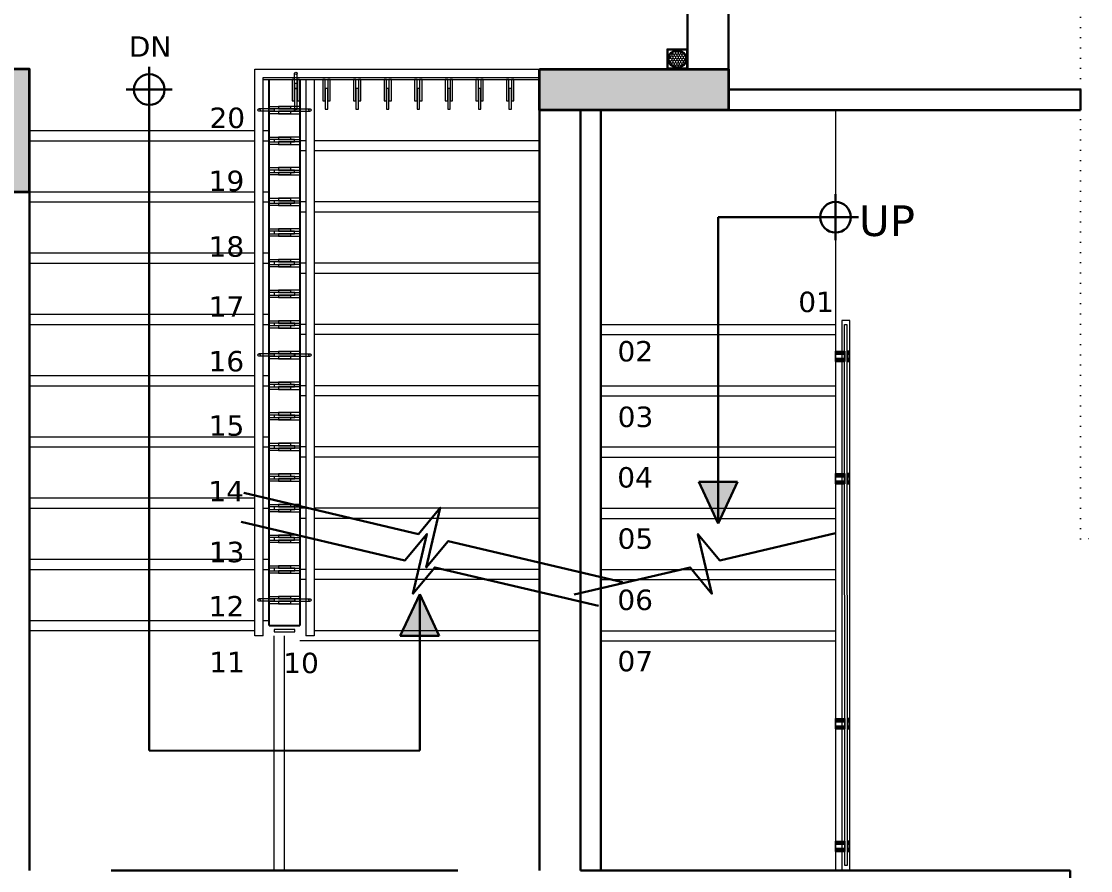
# Model space of a CAD drawing. Header units: millimetres. Extents: x -30632 to 770158, y -190968 to 78143.
# Drawn here: x 15075 to 20314, y -50872 to -46713 of the extents above; entities that cross this region are included whole.
import ezdxf

# ---------------------------------------------------------------- set-up
doc = ezdxf.new("R2010")
doc.units = ezdxf.units.MM
doc.linetypes.add('DOT', pattern=[0.25, 0, -0.25])
doc.layers.get('0').update_dxf_attribs({"color": 8})
for name, color, linetype, lineweight in [('A-ANNO-SYMB', 8, 'Continuous', 25), ('A-ANNO-TEXT', 8, 'Continuous', 9), ('A-ELEV-0.2', 8, 'Continuous', 25), ('A-PLMB-FIXT', 8, 'Continuous', 15), ('A-RAIL', 8, 'Continuous', 9), ('A-STRS', 8, 'Continuous', 13), ('A-STRU-CONC', 8, 'Continuous', 35), ('A-STRU-CONC-HATH', 8, 'Continuous', 9), ('A-WALL', 8, 'Continuous', 30), ('A-WALL-BRCK', 8, 'Continuous', 30), ('E_MAPLE_REF LINE', 8, 'DOT', 0), ('PS-FT', 8, 'Continuous', 0)]:
    doc.layers.add(name, color=color, linetype=linetype, lineweight=lineweight)
doc.styles.get("Standard").update_dxf_attribs({"font": 'verdana.ttf'})

# ---------------------------------------------------------------- blocks, each defined once
blk = doc.blocks.new('1ST ARC')
for points in [[(-6925.000000059605, 6674.999999999993), (-7020.089108951266, 6878.919252083244), (-6829.91089116795, 6878.919252083244)], [(-8387.500000059605, 6329.200890749962), (-8482.589108951266, 6125.281638666711), (-8292.41089116795, 6125.281638666718)]]:
    blk.add_hatch(color=256).paths.add_polyline_path(points)
at = {"layer": 'A-STRU-CONC-HATH'}
h = blk.add_hatch(color=256, dxfattribs=at)
h.dxf.hatch_style = 1
h.paths.add_polyline_path([(-10500.0000000596, 8300), (-10300.0000000596, 8300), (-10300.0000000596, 8900), (-10500.0000000596, 8900)])
h = blk.add_hatch(color=256, dxfattribs=at)
h.dxf.hatch_style = 1
h.paths.add_polyline_path([(-7800.000000059605, 8899.999999976717), (-7800.000000059605, 8699.999999976717), (-6875.000000059605, 8699.999999976717), (-6875.000000059605, 8899.999999976717)])
at = {"layer": 'PS-FT', "ltscale": 15, "extrusion": (0.02316445741250883, 0.01342485600125141, 0.9996415263253772)}
h = blk.add_hatch(dxfattribs=at)
h.set_pattern_fill('HONEY', color=256, scale=57.38175684707236, angle=149.8968456267609, style=0)
h.set_pattern_definition([(149.8968456267609, (-845588.8860679414, 1008160.934188841), (-12.42349463755766, 0.02236710182201943), [7.172719605884041, -14.34543921176808]), (269.8968456267609, (-845588.8860679414, 1008160.934188841), (6.192376840391923, -10.77024551081565), [7.172719605884033, -14.34543921176808]), (209.8968456267604, (-845588.8860679414, 1008160.934188841), (-6.231117797165731, -10.74787840899363), [-14.3454392117681, 7.172719605884049])])
edge = h.paths.add_edge_path()
edge.add_arc((11316.18916224714, 1676.211915523641), 39.98268112024692, 0, 360)
for p, q in [((-9712.500000059605, 8800), (-9712.500000059605, 8912.5)), ((-9600.000000059605, 8800), (-9825.000000059605, 8800)), ((-9712.50000005962, 5562.5), (-9712.500000059605, 8800)), ((-6350.000000059605, 8287.5), (-6350.000000059605, 8062.5)), ((-6925.000000059605, 6674.999999999993), (-6925.000000059605, 8175)), ((-6925.000000059605, 8175), (-6350.000000059605, 8175)), ((-6350.000000059605, 8175), (-6237.500000059605, 8175)), ((-6925.000000059605, 6674.999999999993), (-7020.089108951266, 6878.919252083244)), ((-7020.089108951266, 6878.919252083244), (-6829.91089116795, 6878.919252083244)), ((-6925.000000059605, 6674.999999999993), (-6829.91089116795, 6878.919252083244)), ((-8387.500000059605, 6329.200890749962), (-8482.589108951266, 6125.281638666711)), ((-8387.500000059605, 6329.200890749962), (-8387.500000059605, 5562.5)), ((-8387.500000059605, 6329.200890749962), (-8292.41089116795, 6125.281638666718)), ((-8482.589108951266, 6125.281638666711), (-8292.41089116795, 6125.281638666711))]:
    blk.add_line(p, q)
for points in [[(-7393.094285231709, 6387.557171743523), (-8247.877025943177, 6588.883594479317), (-8355.267925616892, 6460.072901339074), (-8286.491040651148, 6752.082730102433), (-8393.881940324864, 6623.272036962189), (-9248.66468103633, 6824.598459697983)], [(-7511.365106797872, 6271.087897171303), (-8313.749203334955, 6460.072901339088), (-8421.14010300867, 6331.262208198845), (-8352.363218042927, 6623.272036962204), (-8459.754117716642, 6494.46134382196), (-9262.138214253726, 6683.446347989746)], [(-7630.293976219582, 6326.493719004349), (-7063.149445330448, 6460.072901339088), (-6955.758545656732, 6331.262208198845), (-7024.535430622476, 6623.272036962204), (-6917.144530948761, 6494.46134382196), (-6350.000000059626, 6628.040526156699)]]:
    blk.add_lwpolyline(points)
for centre in [(-9712.500000059605, 8800), (-6350.000000059605, 8175)]:
    blk.add_circle(centre, 75.00000000000003)
at = {"layer": 'A-ANNO-SYMB'}
blk.add_line((-9712.500000059605, 5562.5), (-8387.500000059605, 5562.5), dxfattribs=at)
at = {"layer": 'A-ELEV-0.2'}
for p, q in [((-9125.000000059605, 6175), (-9125.000000059605, 8850)), ((-8975.000000059605, 8850), (-8975.000000059605, 6175)), ((-9125.000000059605, 6175), (-8975.000000059605, 6175))]:
    blk.add_line(p, q, dxfattribs=at)
at = {"layer": 'A-PLMB-FIXT'}
for points in [[(-7075.000000059605, 8999.999999999993), (-7075.000000059605, 8899.999999999993), (-7175.000000059605, 8899.999999999993), (-7175.000000059605, 8999.999999999993)], [(-7080.000000059605, 8994.999999999993), (-7080.000000059605, 8904.999999999993), (-7170.000000059605, 8904.999999999993), (-7170.000000059605, 8994.999999999993)]]:
    blk.add_lwpolyline(points, close=True, dxfattribs=at)
for radius in [45, 40]:
    blk.add_circle((-7125.000000059605, 8949.999999999993), radius, dxfattribs=at)
at = {"layer": 'A-RAIL'}
for p, q in [((-9195.000000059605, 6125), (-9195.000000059605, 8900)), ((-9195.000000059605, 8900), (-8975.000000059605, 8900)), ((-9155.000000059605, 6125), (-9155.000000059605, 8860)), ((-9155.000000059605, 8860), (-7800.000000059605, 8860)), ((-8975.000000059605, 8900), (-7800.000000059605, 8900)), ((-8945.000000059605, 8850), (-8945.000000059605, 6125)), ((-8905.000000059605, 8850), (-8905.000000059605, 6125)), ((-8838.204369654995, 8804.999999999796), (-8850.226607163902, 8804.999999999796)), ((-8850.226607163902, 8804.999999999796), (-8850.226607163902, 8704.999999999796)), ((-8838.204369654995, 8704.999999999796), (-8838.204369654995, 8804.999999999796)), ((-8688.204369654995, 8804.999999999796), (-8700.226607163902, 8804.999999999796)), ((-8700.226607163902, 8804.999999999796), (-8700.226607163902, 8704.999999999796)), ((-8688.204369654995, 8704.999999999796), (-8688.204369654995, 8804.999999999796)), ((-8538.204369654995, 8804.999999999796), (-8550.226607163902, 8804.999999999796)), ((-8550.226607163902, 8804.999999999796), (-8550.226607163902, 8704.999999999796)), ((-8538.204369654995, 8704.999999999796), (-8538.204369654995, 8804.999999999796)), ((-8388.204369654995, 8804.999969840414), (-8400.226607163902, 8804.999969840414)), ((-8400.226607163902, 8804.999969840414), (-8400.226607163902, 8704.999969840414)), ((-8388.204369654995, 8704.999969840414), (-8388.204369654995, 8804.999969840414)), ((-8238.204369654995, 8804.999969840428), (-8250.226607163902, 8804.999969840428)), ((-8250.226607163902, 8804.999969840428), (-8250.226607163902, 8704.999969840428)), ((-8238.204369654995, 8704.999969840428), (-8238.204369654995, 8804.999969840428)), ((-8088.204369654995, 8804.999909521648), (-8100.226607163902, 8804.999909521648)), ((-8100.226607163902, 8804.999909521648), (-8100.226607163902, 8704.999909521648)), ((-8088.204369654995, 8704.999909521648), (-8088.204369654995, 8804.999909521648)), ((-7938.204369654995, 8804.999909521634), (-7950.226607163902, 8804.999909521634)), ((-7950.226607163902, 8804.999909521634), (-7950.226607163902, 8704.999909521634)), ((-7938.204369654995, 8704.999909521634), (-7938.204369654995, 8804.999909521634)), ((-8850.226607163902, 8704.999999999796), (-8838.204369654995, 8704.999999999796)), ((-8700.226607163902, 8704.999999999796), (-8688.204369654995, 8704.999999999796)), ((-8550.226607163902, 8704.999999999796), (-8538.204369654995, 8704.999999999796)), ((-8400.226607163902, 8704.999969840414), (-8388.204369654995, 8704.999969840414)), ((-8250.226607163902, 8704.999969840428), (-8238.204369654995, 8704.999969840428)), ((-8100.226607163902, 8704.999909521648), (-8088.204369654995, 8704.999909521648)), ((-7950.226607163902, 8704.999909521634), (-7938.204369654995, 8704.999909521634)), ((-9100.226607163902, 8556.01112934544), (-9100.226607163902, 8543.988891836518)), ((-9000.226607163902, 8556.01112934544), (-9100.226607163902, 8556.01112934544)), ((-9100.226607163902, 8543.988891836518), (-9000.226607163902, 8543.988891836518)), ((-9000.226607163902, 8543.988891836518), (-9000.226607163902, 8556.01112934544)), ((-9100.226607163902, 8406.01112934544), (-9100.226607163902, 8393.988891836518)), ((-9000.226607163902, 8406.01112934544), (-9100.226607163902, 8406.01112934544)), ((-9100.226607163902, 8393.988891836518), (-9000.226607163902, 8393.988891836518)), ((-9000.226607163902, 8393.988891836518), (-9000.226607163902, 8406.01112934544)), ((-9100.226607163902, 8256.01112934544), (-9100.226607163902, 8243.988891836518)), ((-9000.226607163902, 8256.01112934544), (-9100.226607163902, 8256.01112934544)), ((-9100.226607163902, 8243.988891836518), (-9000.226607163902, 8243.988891836518)), ((-9000.226607163902, 8243.988891836518), (-9000.226607163902, 8256.01112934544)), ((-9100.226607163902, 8106.011129345439), (-9100.226607163902, 8093.988891836518)), ((-9000.226607163902, 8106.011129345439), (-9100.226607163902, 8106.011129345439)), ((-9100.226607163902, 8093.988891836518), (-9000.226607163902, 8093.988891836518)), ((-9000.226607163902, 8093.988891836518), (-9000.226607163902, 8106.011129345439)), ((-9100.226607163902, 7956.011129345439), (-9100.226607163902, 7943.988891836518)), ((-9000.226607163902, 7956.011129345439), (-9100.226607163902, 7956.011129345439)), ((-9100.226607163902, 7943.988891836518), (-9000.226607163902, 7943.988891836518)), ((-9000.226607163902, 7943.988891836518), (-9000.226607163902, 7956.011129345439)), ((-9100.000000059605, 7806.011129345439), (-9100.000000059605, 7793.988891836518)), ((-9000.000000059605, 7806.011129345439), (-9100.000000059605, 7806.011129345439)), ((-9100.000000059605, 7793.988891836518), (-9000.000000059605, 7793.988891836518)), ((-9000.000000059605, 7793.988891836518), (-9000.000000059605, 7806.011129345439)), ((-9100.000000059605, 7656.011129345439), (-9100.000000059605, 7643.988891836518)), ((-9000.000000059605, 7656.011129345439), (-9100.000000059605, 7656.011129345439)), ((-9000.000000059605, 7643.988891836518), (-9000.000000059605, 7656.011129345439)), ((-6280.000000059488, 7670), (-6320.000000059488, 7670)), ((-6320.000000059488, 7670), (-6320.000000059488, 4975)), ((-6306.000000059488, 7650), (-6294.000000059488, 7650)), ((-6305.000000059488, 4999.999999999884), (-6306.000000059488, 7650)), ((-6294.000000059488, 7650), (-6293.000000059488, 4999.999999999884)), ((-6280.000000059488, 4975), (-6280.000000059488, 7670)), ((-9100.000000059605, 7643.988891836518), (-9000.000000059605, 7643.988891836518)), ((-6350.000000059546, 7518.289796094083), (-6305.000000059546, 7518.289796094083)), ((-6350.000000059546, 7516.386919132339), (-6305.000000059546, 7516.386919132339)), ((-6350.000000059546, 7514.075824310909), (-6305.000000059546, 7514.075824310909)), ((-6350.000000059546, 7509.1994764232), (-6305.000000059546, 7509.1994764232)), ((-6350.000000059546, 7503.722937952574), (-6305.000000059546, 7503.722937952574)), ((-6293.000000059546, 7518.289796094083), (-6283.000000059546, 7518.289796094083)), ((-6293.000000059546, 7516.386919132339), (-6283.000000059546, 7516.386919132339)), ((-6293.000000059546, 7514.075824310909), (-6283.000000059546, 7514.075824310909)), ((-6293.000000059546, 7509.1994764232), (-6283.000000059546, 7509.1994764232)), ((-6293.000000059546, 7503.722937952574), (-6283.000000059546, 7503.722937952574)), ((-6350.000000059546, 7484.781597027577), (-6305.000000059546, 7484.781597027577)), ((-6350.000000059546, 7479.305058556951), (-6305.000000059546, 7479.305058556951)), ((-6350.000000059546, 7474.428710669243), (-6305.000000059546, 7474.428710669243)), ((-6350.000000059546, 7472.117615847812), (-6305.000000059546, 7472.117615847812)), ((-6350.000000059546, 7470.214738886069), (-6305.000000059546, 7470.214738886069)), ((-6350.000000059546, 7469.252267490076), (-6305.000000059546, 7469.252267490076)), ((-6293.000000059546, 7484.781597027577), (-6283.000000059546, 7484.781597027577)), ((-6293.000000059546, 7479.305058556951), (-6283.000000059546, 7479.305058556951)), ((-6293.000000059546, 7474.428710669243), (-6283.000000059546, 7474.428710669243)), ((-6293.000000059546, 7472.117615847812), (-6283.000000059546, 7472.117615847812)), ((-6293.000000059546, 7470.214738886069), (-6283.000000059546, 7470.214738886069)), ((-9100.226607163902, 7356.011129345439), (-9100.226607163902, 7343.988891836518)), ((-9000.226607163902, 7356.011129345439), (-9100.226607163902, 7356.011129345439)), ((-9100.226607163902, 7343.988891836518), (-9000.226607163902, 7343.988891836518)), ((-9000.226607163902, 7343.988891836518), (-9000.226607163902, 7356.011129345439)), ((-9100.000000059605, 7206.011129345439), (-9100.000000059605, 7193.988891836518)), ((-9000.000000059605, 7206.011129345439), (-9100.000000059605, 7206.011129345439)), ((-9100.000000059605, 7193.988891836518), (-9000.000000059605, 7193.988891836518)), ((-9000.000000059605, 7193.988891836518), (-9000.000000059605, 7206.011129345439)), ((-9100.000000059605, 7056.011129345439), (-9100.000000059605, 7043.988891836518)), ((-9000.000000059605, 7056.011129345439), (-9100.000000059605, 7056.011129345439)), ((-9100.000000059605, 7043.988891836518), (-9000.000000059605, 7043.988891836518)), ((-9000.000000059605, 7043.988891836518), (-9000.000000059605, 7056.011129345439)), ((-6350.000000059546, 6918.289796094083), (-6305.000000059546, 6918.289796094083)), ((-6350.000000059546, 6916.386919132339), (-6305.000000059546, 6916.386919132339)), ((-6293.000000059546, 6918.289796094083), (-6283.000000059546, 6918.289796094083)), ((-6293.000000059546, 6916.386919132339), (-6283.000000059546, 6916.386919132339)), ((-9100.000000059605, 6906.011129345439), (-9100.000000059605, 6893.988891836518)), ((-9000.000000059605, 6906.011129345439), (-9100.000000059605, 6906.011129345439)), ((-9100.000000059605, 6893.988891836518), (-9000.000000059605, 6893.988891836518)), ((-9000.000000059605, 6893.988891836518), (-9000.000000059605, 6906.011129345439)), ((-6350.000000059546, 6914.075824310909), (-6305.000000059546, 6914.075824310909)), ((-6350.000000059546, 6909.1994764232), (-6305.000000059546, 6909.1994764232)), ((-6350.000000059546, 6903.722937952574), (-6305.000000059546, 6903.722937952574)), ((-6350.000000059546, 6884.781597027577), (-6305.000000059546, 6884.781597027577)), ((-6350.000000059546, 6879.305058556951), (-6305.000000059546, 6879.305058556951)), ((-6350.000000059546, 6874.428710669243), (-6305.000000059546, 6874.428710669243)), ((-6350.000000059546, 6872.117615847812), (-6305.000000059546, 6872.117615847812)), ((-6350.000000059546, 6870.214738886069), (-6305.000000059546, 6870.214738886069)), ((-6350.000000059546, 6869.252267490076), (-6305.000000059546, 6869.252267490076)), ((-6293.000000059546, 6914.075824310909), (-6283.000000059546, 6914.075824310909)), ((-6293.000000059546, 6909.1994764232), (-6283.000000059546, 6909.1994764232)), ((-6293.000000059546, 6903.722937952574), (-6283.000000059546, 6903.722937952574)), ((-6293.000000059546, 6884.781597027577), (-6283.000000059546, 6884.781597027577)), ((-6293.000000059546, 6879.305058556951), (-6283.000000059546, 6879.305058556951)), ((-6293.000000059546, 6874.428710669243), (-6283.000000059546, 6874.428710669243)), ((-6293.000000059546, 6872.117615847812), (-6283.000000059546, 6872.117615847812)), ((-6293.000000059546, 6870.214738886069), (-6283.000000059546, 6870.214738886069)), ((-9100.000000059605, 6756.011129345439), (-9100.000000059605, 6743.988891836518)), ((-9000.000000059605, 6756.011129345439), (-9100.000000059605, 6756.011129345439)), ((-9100.000000059605, 6743.988891836518), (-9000.000000059605, 6743.988891836518)), ((-9000.000000059605, 6743.988891836518), (-9000.000000059605, 6756.011129345439)), ((-9100.226607163902, 6606.011129345439), (-9100.226607163902, 6593.988891836518)), ((-9000.226607163902, 6606.011129345439), (-9100.226607163902, 6606.011129345439)), ((-9000.226607163902, 6593.988891836518), (-9000.226607163902, 6606.011129345439)), ((-9100.226607163902, 6593.988891836518), (-9000.226607163902, 6593.988891836518)), ((-9100.000000059605, 6456.011129345439), (-9100.000000059605, 6443.988891836518)), ((-9000.000000059605, 6456.011129345439), (-9100.000000059605, 6456.011129345439)), ((-9100.000000059605, 6443.988891836518), (-9000.000000059605, 6443.988891836518)), ((-9000.000000059605, 6443.988891836518), (-9000.000000059605, 6456.011129345439)), ((-9100.000000059605, 6306.011108093167), (-9100.000000059605, 6293.988870584246)), ((-9000.000000059605, 6306.011108093167), (-9100.000000059605, 6306.011108093167)), ((-9100.000000059605, 6293.988870584246), (-9000.000000059605, 6293.988870584246)), ((-9000.000000059605, 6293.988870584246), (-9000.000000059605, 6306.011108093167)), ((-9100.000126710976, 6156.033345496937), (-9100.000126710976, 6144.011107988015)), ((-9000.000126710976, 6156.033345496937), (-9100.000126710976, 6156.033345496937)), ((-9100.000126710976, 6144.011107988015), (-9000.000126710976, 6144.011107988015)), ((-9000.000126710976, 6144.011107988015), (-9000.000126710976, 6156.033345496937)), ((-9155.000000059605, 6125), (-9195.000000059605, 6125)), ((-8905.000000059605, 6125), (-8945.000000059605, 6125)), ((-6350.000000059546, 5718.289796094083), (-6305.000000059546, 5718.289796094083)), ((-6350.000000059546, 5716.386919132339), (-6305.000000059546, 5716.386919132339)), ((-6350.000000059546, 5714.075824310909), (-6305.000000059546, 5714.075824310909)), ((-6293.000000059546, 5718.289796094083), (-6283.000000059546, 5718.289796094083)), ((-6293.000000059546, 5716.386919132339), (-6283.000000059546, 5716.386919132339)), ((-6293.000000059546, 5714.075824310909), (-6283.000000059546, 5714.075824310909)), ((-6350.000000059546, 5709.1994764232), (-6305.000000059546, 5709.1994764232)), ((-6350.000000059546, 5703.722937952574), (-6305.000000059546, 5703.722937952574)), ((-6350.000000059546, 5684.781597027577), (-6305.000000059546, 5684.781597027577)), ((-6350.000000059546, 5679.305058556951), (-6305.000000059546, 5679.305058556951)), ((-6350.000000059546, 5674.428710669243), (-6305.000000059546, 5674.428710669243)), ((-6350.000000059546, 5672.117615847812), (-6305.000000059546, 5672.117615847812)), ((-6350.000000059546, 5670.214738886069), (-6305.000000059546, 5670.214738886069)), ((-6350.000000059546, 5669.252267490076), (-6305.000000059546, 5669.252267490076)), ((-6293.000000059546, 5709.1994764232), (-6283.000000059546, 5709.1994764232)), ((-6293.000000059546, 5703.722937952574), (-6283.000000059546, 5703.722937952574)), ((-6293.000000059546, 5684.781597027577), (-6283.000000059546, 5684.781597027577)), ((-6293.000000059546, 5679.305058556951), (-6283.000000059546, 5679.305058556951)), ((-6293.000000059546, 5674.428710669243), (-6283.000000059546, 5674.428710669243)), ((-6293.000000059546, 5672.117615847812), (-6283.000000059546, 5672.117615847812)), ((-6293.000000059546, 5670.214738886069), (-6283.000000059546, 5670.214738886069)), ((-6350.000000059546, 5118.289796094083), (-6305.000000059546, 5118.289796094083)), ((-6350.000000059546, 5116.386919132339), (-6305.000000059546, 5116.386919132339)), ((-6350.000000059546, 5114.075824310909), (-6305.000000059546, 5114.075824310909)), ((-6350.000000059546, 5109.1994764232), (-6305.000000059546, 5109.1994764232)), ((-6350.000000059546, 5103.722937952574), (-6305.000000059546, 5103.722937952574)), ((-6350.000000059546, 5084.781597027577), (-6305.000000059546, 5084.781597027577)), ((-6293.000000059546, 5118.289796094083), (-6283.000000059546, 5118.289796094083)), ((-6293.000000059546, 5116.386919132339), (-6283.000000059546, 5116.386919132339)), ((-6293.000000059546, 5114.075824310909), (-6283.000000059546, 5114.075824310909)), ((-6293.000000059546, 5109.1994764232), (-6283.000000059546, 5109.1994764232)), ((-6293.000000059546, 5103.722937952574), (-6283.000000059546, 5103.722937952574)), ((-6293.000000059546, 5084.781597027577), (-6283.000000059546, 5084.781597027577)), ((-6350.000000059546, 5079.305058556951), (-6305.000000059546, 5079.305058556951)), ((-6350.000000059546, 5074.428710669243), (-6305.000000059546, 5074.428710669243)), ((-6350.000000059546, 5072.117615847812), (-6305.000000059546, 5072.117615847812)), ((-6350.000000059546, 5070.214738886069), (-6305.000000059546, 5070.214738886069)), ((-6350.000000059546, 5069.252267490076), (-6305.000000059546, 5069.252267490076)), ((-6293.000000059546, 5079.305058556951), (-6283.000000059546, 5079.305058556951)), ((-6293.000000059546, 5074.428710669243), (-6283.000000059546, 5074.428710669243)), ((-6293.000000059546, 5072.117615847812), (-6283.000000059546, 5072.117615847812)), ((-6293.000000059546, 5070.214738886069), (-6283.000000059546, 5070.214738886069)), ((-6293.000000059488, 4999.999999999884), (-6305.000000059488, 4999.999999999884)), ((-6320.000000059488, 4975), (-6280.000000059488, 4975))]:
    blk.add_line(p, q, dxfattribs=at)
for points in [[(-8850.226607164033, 8744.999999999884), (-8850.226586052464, 8850.000000000116), (-8862.22658601754, 8850.000000000116), (-8862.226607129109, 8744.999999999884)], [(-8826.204390871935, 8744.999999999884), (-8826.204369760366, 8850.000000000116), (-8838.204369725441, 8850.000000000116), (-8838.20439083701, 8744.999999999884)], [(-8700.226607164033, 8745.000030159252), (-8700.226586052464, 8850.000030159485), (-8712.22658601754, 8850.000030159485), (-8712.226607129109, 8745.000030159252)], [(-8676.204390871935, 8745.000030159252), (-8676.204369760366, 8850.000030159485), (-8688.204369725441, 8850.000030159485), (-8688.20439083701, 8745.000030159252)], [(-8550.226607164033, 8745.000030159252), (-8550.226586052464, 8850.000030159485), (-8562.22658601754, 8850.000030159485), (-8562.226607129109, 8745.000030159252)], [(-8526.204390871935, 8745.000030159252), (-8526.204369760366, 8850.000030159485), (-8538.204369725441, 8850.000030159485), (-8538.20439083701, 8745.000030159252)], [(-8400.226607164033, 8744.999999999884), (-8400.226586052464, 8850.000000000116), (-8412.22658601754, 8850.000000000116), (-8412.226607129109, 8744.999999999884)], [(-8376.204390871935, 8744.999999999884), (-8376.204369760366, 8850.000000000116), (-8388.204369725441, 8850.000000000116), (-8388.20439083701, 8744.999999999884)], [(-8250.226607164033, 8744.999999999884), (-8250.226586052464, 8850.000000000116), (-8262.22658601754, 8850.000000000116), (-8262.226607129109, 8744.999999999884)], [(-8226.204390871935, 8744.999999999884), (-8226.204369760366, 8850.000000000116), (-8238.204369725441, 8850.000000000116), (-8238.20439083701, 8744.999999999884)], [(-8100.226607164033, 8744.99993968103), (-8100.226586052464, 8849.999939681264), (-8112.226586017539, 8849.999939681264), (-8112.226607129109, 8744.99993968103)], [(-8076.204390871935, 8744.99993968103), (-8076.204369760366, 8849.999939681264), (-8088.204369725441, 8849.999939681264), (-8088.204390837011, 8744.99993968103)], [(-7950.226607164033, 8744.99993968103), (-7950.226586052464, 8849.999939681264), (-7962.226586017539, 8849.999939681264), (-7962.226607129109, 8744.99993968103)], [(-7926.204390871935, 8744.99993968103), (-7926.204369760366, 8849.999939681264), (-7938.204369725441, 8849.999939681264), (-7938.204390837011, 8744.99993968103)], [(-9080.000000059896, 8706.011129309976), (-8975.000000059663, 8706.011108198407), (-8975.000000059663, 8718.011108163482), (-9080.000000059896, 8718.011129275052)], [(-9080.000000059896, 8681.988913017878), (-8975.000000059663, 8681.988891906309), (-8975.000000059663, 8693.988891871384), (-9080.000000059896, 8693.988912982953)], [(-9020.000000059372, 8556.011129309976), (-9125.000000059605, 8556.011108198407), (-9125.000000059605, 8568.011108163482), (-9020.000000059372, 8568.011129275052)], [(-9020.000000059372, 8531.988913017878), (-9125.000000059605, 8531.988891906309), (-9125.000000059605, 8543.988891871384), (-9020.000000059372, 8543.988912982953)], [(-9080.000000059896, 8556.011129309976), (-8975.000000059663, 8556.011108198407), (-8975.000000059663, 8568.011108163482), (-9080.000000059896, 8568.011129275052)], [(-9080.000000059896, 8531.988913017878), (-8975.000000059663, 8531.988891906309), (-8975.000000059663, 8543.988891871384), (-9080.000000059896, 8543.988912982953)], [(-9020.000000059372, 8406.011129309976), (-9125.000000059605, 8406.011108198407), (-9125.000000059605, 8418.011108163482), (-9020.000000059372, 8418.011129275052)], [(-9020.000000059372, 8381.988913017878), (-9125.000000059605, 8381.988891906309), (-9125.000000059605, 8393.988891871384), (-9020.000000059372, 8393.988912982953)], [(-9080.000000059896, 8406.011129309976), (-8975.000000059663, 8406.011108198407), (-8975.000000059663, 8418.011108163482), (-9080.000000059896, 8418.011129275052)], [(-9080.000000059896, 8381.988913017878), (-8975.000000059663, 8381.988891906309), (-8975.000000059663, 8393.988891871384), (-9080.000000059896, 8393.988912982953)], [(-9020.000000059372, 8256.011129309976), (-9125.000000059605, 8256.011108198407), (-9125.000000059605, 8268.011108163482), (-9020.000000059372, 8268.011129275052)], [(-9020.000000059372, 8231.988913017878), (-9125.000000059605, 8231.988891906309), (-9125.000000059605, 8243.988891871384), (-9020.000000059372, 8243.988912982953)], [(-9080.000000059896, 8256.011129309976), (-8975.000000059663, 8256.011108198407), (-8975.000000059663, 8268.011108163482), (-9080.000000059896, 8268.011129275052)], [(-9080.000000059896, 8231.988913017878), (-8975.000000059663, 8231.988891906309), (-8975.000000059663, 8243.988891871384), (-9080.000000059896, 8243.988912982953)], [(-9020.000000059372, 8106.011129309976), (-9125.000000059605, 8106.011108198407), (-9125.000000059605, 8118.011108163482), (-9020.000000059372, 8118.011129275052)], [(-9020.000000059372, 8081.988913017878), (-9125.000000059605, 8081.988891906309), (-9125.000000059605, 8093.988891871384), (-9020.000000059372, 8093.988912982953)], [(-9080.000000059896, 8106.011129309976), (-8975.000000059663, 8106.011108198407), (-8975.000000059663, 8118.011108163482), (-9080.000000059896, 8118.011129275052)], [(-9080.000000059896, 8081.988913017878), (-8975.000000059663, 8081.988891906309), (-8975.000000059663, 8093.988891871384), (-9080.000000059896, 8093.988912982953)], [(-9020.000000059372, 7956.011129309976), (-9125.000000059605, 7956.011108198407), (-9125.000000059605, 7968.011108163482), (-9020.000000059372, 7968.011129275052)], [(-9080.000000059896, 7956.011129309976), (-8975.000000059663, 7956.011108198407), (-8975.000000059663, 7968.011108163482), (-9080.000000059896, 7968.011129275052)], [(-9020.000000059372, 7931.988913017878), (-9125.000000059605, 7931.988891906309), (-9125.000000059605, 7943.988891871384), (-9020.000000059372, 7943.988912982953)], [(-9080.000000059896, 7931.988913017878), (-8975.000000059663, 7931.988891906309), (-8975.000000059663, 7943.988891871384), (-9080.000000059896, 7943.988912982953)], [(-9020.000000059372, 7806.011129309976), (-9125.000000059605, 7806.011108198407), (-9125.000000059605, 7818.011108163482), (-9020.000000059372, 7818.011129275052)], [(-9080.000000059896, 7806.011129309976), (-8975.000000059663, 7806.011108198407), (-8975.000000059663, 7818.011108163482), (-9080.000000059896, 7818.011129275052)], [(-9020.000000059372, 7781.988913017878), (-9125.000000059605, 7781.988891906309), (-9125.000000059605, 7793.988891871384), (-9020.000000059372, 7793.988912982953)], [(-9080.000000059896, 7781.988913017878), (-8975.000000059663, 7781.988891906309), (-8975.000000059663, 7793.988891871384), (-9080.000000059896, 7793.988912982953)], [(-9020.000000059372, 7656.011129309976), (-9125.000000059605, 7656.011108198407), (-9125.000000059605, 7668.011108163482), (-9020.000000059372, 7668.011129275052)], [(-9080.000000059896, 7656.011129309976), (-8975.000000059663, 7656.011108198407), (-8975.000000059663, 7668.011108163482), (-9080.000000059896, 7668.011129275052)], [(-9020.000000059372, 7631.988913017878), (-9125.000000059605, 7631.988891906309), (-9125.000000059605, 7643.988891871384), (-9020.000000059372, 7643.988912982953)], [(-9080.000000059896, 7631.988913017878), (-8975.000000059663, 7631.988891906309), (-8975.000000059663, 7643.988891871384), (-9080.000000059896, 7643.988912982953)], [(-9020.000000059372, 7506.011129309976), (-9125.000000059605, 7506.011108198407), (-9125.000000059605, 7518.011108163482), (-9020.000000059372, 7518.011129275052)], [(-9020.000000059372, 7481.988913017878), (-9125.000000059605, 7481.988891906309), (-9125.000000059605, 7493.988891871384), (-9020.000000059372, 7493.988912982953)], [(-9080.000000059896, 7506.011129309976), (-8975.000000059663, 7506.011108198407), (-8975.000000059663, 7518.011108163482), (-9080.000000059896, 7518.011129275052)], [(-9080.000000059896, 7481.988913017878), (-8975.000000059663, 7481.988891906309), (-8975.000000059663, 7493.988891871384), (-9080.000000059896, 7493.988912982953)], [(-6293.000000059546, 7469.252267490076), (-6283.000000059546, 7469.252267490076), (-6283.000000059546, 7519.252267490076), (-6293.000000059546, 7519.252267490076)], [(-9020.000000059372, 7356.011129309976), (-9125.000000059605, 7356.011108198407), (-9125.000000059605, 7368.011108163482), (-9020.000000059372, 7368.011129275052)], [(-9020.000000059372, 7331.988913017878), (-9125.000000059605, 7331.988891906309), (-9125.000000059605, 7343.988891871384), (-9020.000000059372, 7343.988912982953)], [(-9080.000000059896, 7356.011129309976), (-8975.000000059663, 7356.011108198407), (-8975.000000059663, 7368.011108163482), (-9080.000000059896, 7368.011129275052)], [(-9080.000000059896, 7331.988913017878), (-8975.000000059663, 7331.988891906309), (-8975.000000059663, 7343.988891871384), (-9080.000000059896, 7343.988912982953)], [(-9020.000000059372, 7206.011129309976), (-9125.000000059605, 7206.011108198407), (-9125.000000059605, 7218.011108163482), (-9020.000000059372, 7218.011129275052)], [(-9020.000000059372, 7181.988913017878), (-9125.000000059605, 7181.988891906309), (-9125.000000059605, 7193.988891871384), (-9020.000000059372, 7193.988912982953)], [(-9080.000000059896, 7206.011129309976), (-8975.000000059663, 7206.011108198407), (-8975.000000059663, 7218.011108163482), (-9080.000000059896, 7218.011129275052)], [(-9080.000000059896, 7181.988913017878), (-8975.000000059663, 7181.988891906309), (-8975.000000059663, 7193.988891871384), (-9080.000000059896, 7193.988912982953)], [(-9020.000000059372, 7056.011129309976), (-9125.000000059605, 7056.011108198407), (-9125.000000059605, 7068.011108163482), (-9020.000000059372, 7068.011129275052)], [(-9020.000000059372, 7031.988913017878), (-9125.000000059605, 7031.988891906309), (-9125.000000059605, 7043.988891871384), (-9020.000000059372, 7043.988912982953)], [(-9080.000000059896, 7056.011129309976), (-8975.000000059663, 7056.011108198407), (-8975.000000059663, 7068.011108163482), (-9080.000000059896, 7068.011129275052)], [(-9080.000000059896, 7031.988913017878), (-8975.000000059663, 7031.988891906309), (-8975.000000059663, 7043.988891871384), (-9080.000000059896, 7043.988912982953)], [(-9020.000000059372, 6906.011129309976), (-9125.000000059605, 6906.011108198407), (-9125.000000059605, 6918.011108163482), (-9020.000000059372, 6918.011129275052)], [(-9080.000000059896, 6906.011129309976), (-8975.000000059663, 6906.011108198407), (-8975.000000059663, 6918.011108163482), (-9080.000000059896, 6918.011129275052)], [(-6293.000000059546, 6869.252267490076), (-6283.000000059546, 6869.252267490076), (-6283.000000059546, 6919.252267490076), (-6293.000000059546, 6919.252267490076)], [(-9020.000000059372, 6881.988913017878), (-9125.000000059605, 6881.988891906309), (-9125.000000059605, 6893.988891871384), (-9020.000000059372, 6893.988912982953)], [(-9080.000000059896, 6881.988913017878), (-8975.000000059663, 6881.988891906309), (-8975.000000059663, 6893.988891871384), (-9080.000000059896, 6893.988912982953)], [(-9020.000000059372, 6756.011129309976), (-9125.000000059605, 6756.011108198407), (-9125.000000059605, 6768.011108163482), (-9020.000000059372, 6768.011129275052)], [(-9080.000000059896, 6756.011129309976), (-8975.000000059663, 6756.011108198407), (-8975.000000059663, 6768.011108163482), (-9080.000000059896, 6768.011129275052)], [(-9020.000000059372, 6731.988913017878), (-9125.000000059605, 6731.988891906309), (-9125.000000059605, 6743.988891871384), (-9020.000000059372, 6743.988912982953)], [(-9080.000000059896, 6731.988913017878), (-8975.000000059663, 6731.988891906309), (-8975.000000059663, 6743.988891871384), (-9080.000000059896, 6743.988912982953)], [(-9020.000000059372, 6606.011129309976), (-9125.000000059605, 6606.011108198407), (-9125.000000059605, 6618.011108163482), (-9020.000000059372, 6618.011129275052)], [(-9080.000000059896, 6606.011129309976), (-8975.000000059663, 6606.011108198407), (-8975.000000059663, 6618.011108163482), (-9080.000000059896, 6618.011129275052)], [(-9020.000000059372, 6581.988913017878), (-9125.000000059605, 6581.988891906309), (-9125.000000059605, 6593.988891871384), (-9020.000000059372, 6593.988912982953)], [(-9080.000000059896, 6581.988913017878), (-8975.000000059663, 6581.988891906309), (-8975.000000059663, 6593.988891871384), (-9080.000000059896, 6593.988912982953)], [(-9020.000000059372, 6456.011129309976), (-9125.000000059605, 6456.011108198407), (-9125.000000059605, 6468.011108163482), (-9020.000000059372, 6468.011129275052)], [(-9020.000000059372, 6431.988913017878), (-9125.000000059605, 6431.988891906309), (-9125.000000059605, 6443.988891871384), (-9020.000000059372, 6443.988912982953)], [(-9080.000000059896, 6456.011129309976), (-8975.000000059663, 6456.011108198407), (-8975.000000059663, 6468.011108163482), (-9080.000000059896, 6468.011129275052)], [(-9080.000000059896, 6431.988913017878), (-8975.000000059663, 6431.988891906309), (-8975.000000059663, 6443.988891871384), (-9080.000000059896, 6443.988912982953)], [(-9020.000000059372, 6306.011129309976), (-9125.000000059605, 6306.011108198407), (-9125.000000059605, 6318.011108163482), (-9020.000000059372, 6318.011129275052)], [(-9020.000000059372, 6281.988913017878), (-9125.000000059605, 6281.988891906309), (-9125.000000059605, 6293.988891871384), (-9020.000000059372, 6293.988912982953)], [(-6293.000000059546, 5669.252267490076), (-6283.000000059546, 5669.252267490076), (-6283.000000059546, 5719.252267490076), (-6293.000000059546, 5719.252267490076)], [(-6293.000000059546, 5069.252267490076), (-6283.000000059546, 5069.252267490076), (-6283.000000059546, 5119.252267490076), (-6293.000000059546, 5119.252267490076)]]:
    blk.add_lwpolyline(points, close=True, dxfattribs=at)
for points in [[(-6350.000000059546, 7519.252267490076), (-6305.000000059546, 7519.252267490076), (-6305.000000059546, 7469.252267490076), (-6350.000000059546, 7469.252267490076), (-6350.000000059576, 7519.252267490076)], [(-6350.000000059546, 6919.252267490076), (-6305.000000059546, 6919.252267490076), (-6305.000000059546, 6869.252267490076), (-6350.000000059546, 6869.252267490076), (-6350.000000059576, 6919.252267490076)], [(-6350.000000059546, 5719.252267490076), (-6305.000000059546, 5719.252267490076), (-6305.000000059546, 5669.252267490076), (-6350.000000059546, 5669.252267490076), (-6350.000000059576, 5719.252267490076)], [(-6350.000000059546, 5119.252267490076), (-6305.000000059546, 5119.252267490076), (-6305.000000059546, 5069.252267490076), (-6350.000000059546, 5069.252267490076), (-6350.000000059576, 5119.252267490076)]]:
    blk.add_lwpolyline(points, dxfattribs=at)
at = {"layer": 'A-RAIL', "ltscale": 0.5}
for centre, radius in [((-8994.226586052551, 8880.00000000035), 6.022216326906348), ((-9175.000000059837, 8700.011108163424), 6.022216326906346), ((-8925.000000059605, 8700.011108163424), 6.022216326906346), ((-9175.000000059837, 7500.011108163424), 6.022216326906346), ((-8925.000000059605, 7500.011108163424), 6.022216326906346), ((-9175.000000059837, 6300.011108163424), 6.022216326906346), ((-8925.000000059605, 6300.011108163424), 6.022216326906346)]:
    blk.add_circle(centre, radius, dxfattribs=at)
at = {"layer": 'A-STRS'}
for p, q in [((-9155.000000059605, 8850), (-7800.000000059605, 8850)), ((-6350.000000059605, 8700), (-6350.000000059605, 7650)), ((-6350.000000059605, 8700), (-6350.000000059605, 7650)), ((-10300.0000000596, 8600), (-9195.000000059605, 8600)), ((-9155.000000059605, 8600), (-9125.000000059605, 8600)), ((-10300.0000000596, 8550), (-9195.000000059605, 8550)), ((-9155.000000059605, 8550), (-9125.000000059605, 8550)), ((-8945.000000059605, 8550), (-8975.000000059605, 8550)), ((-7800.000000059605, 8550), (-8905.000000059605, 8550)), ((-8945.000000059605, 8500), (-8975.000000059605, 8500)), ((-7800.000000059605, 8500), (-8905.000000059605, 8500)), ((-10300.0000000596, 8300), (-9195.000000059605, 8300)), ((-9155.000000059605, 8300), (-9125.000000059605, 8300)), ((-10300.0000000596, 8250), (-9195.000000059605, 8250)), ((-9155.000000059605, 8250), (-9125.000000059605, 8250)), ((-8945.000000059605, 8250), (-8975.000000059605, 8250)), ((-7800.000000059605, 8250), (-8905.000000059605, 8250)), ((-8945.000000059605, 8200), (-8975.000000059605, 8200)), ((-7800.000000059605, 8200), (-8905.000000059605, 8200)), ((-10300.0000000596, 8000), (-9195.000000059605, 8000)), ((-9155.000000059605, 8000), (-9125.000000059605, 8000)), ((-10300.0000000596, 7950), (-9195.000000059605, 7950)), ((-9155.000000059605, 7950), (-9125.000000059605, 7950)), ((-8945.000000059605, 7950), (-8975.000000059605, 7950)), ((-7800.000000059605, 7950), (-8905.000000059605, 7950)), ((-8945.000000059605, 7900), (-8975.000000059605, 7900)), ((-7800.000000059605, 7900), (-8905.000000059605, 7900)), ((-10300.0000000596, 7700), (-9195.000000059605, 7700)), ((-10300.0000000596, 7650), (-9195.000000059605, 7650)), ((-9155.000000059605, 7700), (-9125.000000059605, 7700)), ((-9155.000000059605, 7650), (-9125.000000059605, 7650)), ((-8945.000000059605, 7650), (-8975.000000059605, 7650)), ((-7800.000000059605, 7650), (-8905.000000059605, 7650)), ((-7500.000000059605, 7650), (-6350.000000059605, 7650)), ((-6350.000000059605, 7650), (-6350.000000059605, 4975)), ((-8945.000000059605, 7600), (-8975.000000059605, 7600)), ((-7800.000000059605, 7600), (-8905.000000059605, 7600)), ((-7500.000000059605, 7600), (-6350.000000059605, 7600)), ((-10300.0000000596, 7400), (-9195.000000059605, 7400)), ((-9155.000000059605, 7400), (-9125.000000059605, 7400)), ((-10300.0000000596, 7350), (-9195.000000059605, 7350)), ((-9155.000000059605, 7350), (-9125.000000059605, 7350)), ((-8945.000000059605, 7350), (-8975.000000059605, 7350)), ((-7800.000000059605, 7350), (-8905.000000059605, 7350)), ((-7500.000000059605, 7350), (-6350.000000059605, 7350)), ((-8945.000000059605, 7300), (-8975.000000059605, 7300)), ((-7800.000000059605, 7300), (-8905.000000059605, 7300)), ((-7500.000000059605, 7300), (-6350.000000059605, 7300)), ((-10300.0000000596, 7100), (-9195.000000059605, 7100)), ((-9155.000000059605, 7100), (-9125.000000059605, 7100)), ((-10300.0000000596, 7050), (-9195.000000059605, 7050)), ((-9155.000000059605, 7050), (-9125.000000059605, 7050)), ((-8945.000000059605, 7050), (-8975.000000059605, 7050)), ((-7800.000000059605, 7050), (-8905.000000059605, 7050)), ((-7500.000000059605, 7050), (-6350.000000059605, 7050)), ((-8945.000000059605, 7000), (-8975.000000059605, 7000)), ((-7800.000000059605, 7000), (-8905.000000059605, 7000)), ((-7500.000000059605, 7000), (-6350.000000059605, 7000)), ((-10300.0000000596, 6800), (-9195.000000059605, 6800)), ((-9155.000000059605, 6800), (-9125.000000059605, 6800)), ((-10300.0000000596, 6750), (-9195.000000059605, 6750)), ((-9155.000000059605, 6750), (-9125.000000059605, 6750)), ((-8945.000000059605, 6750), (-8975.000000059605, 6750)), ((-7800.000000059605, 6750), (-8905.000000059605, 6750)), ((-7500.000000059605, 6750), (-6350.000000059605, 6750)), ((-8945.000000059605, 6700), (-8975.000000059605, 6700)), ((-7800.000000059605, 6700), (-8905.000000059605, 6700)), ((-7500.000000059605, 6700), (-6350.000000059605, 6700)), ((-10300.0000000596, 6500), (-9195.000000059605, 6500)), ((-9155.000000059605, 6500), (-9125.000000059605, 6500)), ((-10300.0000000596, 6450), (-9195.000000059605, 6450)), ((-9155.000000059605, 6450), (-9125.000000059605, 6450)), ((-8945.000000059605, 6450), (-8975.000000059605, 6450)), ((-7800.000000059605, 6450), (-8905.000000059605, 6450)), ((-7500.000000059605, 6450), (-6350.000000059605, 6450)), ((-8945.000000059605, 6400), (-8975.000000059605, 6400)), ((-7800.000000059605, 6400), (-8905.000000059605, 6400)), ((-7500.000000059605, 6400), (-6350.000000059605, 6400)), ((-10300.0000000596, 6200), (-9195.000000059605, 6200)), ((-9155.000000059605, 6200), (-9125.000000059605, 6200)), ((-9195.000000059605, 6150), (-10300.0000000596, 6150)), ((-7800.000000059605, 6150), (-8905.000000059605, 6150)), ((-7500.000000059605, 6150), (-6350.000000059605, 6150)), ((-9100.000000059605, 4975), (-9100.000000059605, 6125)), ((-9050.000000059605, 4975), (-9050.000000059605, 6125)), ((-7800.000000059605, 6100), (-8975.000000059605, 6100)), ((-7500.000000059605, 6100), (-6350.000000059605, 6100))]:
    blk.add_line(p, q, dxfattribs=at)
at = {"layer": 'A-STRU-CONC'}
for p, q in [((-7800.000000059605, 8899.999999976717), (-6875.000000059605, 8899.999999976717)), ((-7800.000000059605, 8699.999999976717), (-7800.000000059605, 8899.999999976717)), ((-6875.000000059605, 8899.999999976717), (-6875.000000059605, 8699.999999976717)), ((-6875.000000059605, 8699.999999976717), (-7800.000000059605, 8699.999999976717))]:
    blk.add_line(p, q, dxfattribs=at)
blk.add_lwpolyline([(-10500.0000000596, 8300), (-10300.0000000596, 8300), (-10300.0000000596, 8900), (-10500.0000000596, 8900)], close=True, dxfattribs=at)
at = {"layer": 'A-WALL-BRCK'}
for p, q in [((-7075.000000059605, 10025.00000002328), (-7075.000000059605, 8900)), ((-6875.000000059605, 10025), (-6875.000000059605, 8900.000000023283)), ((-7800.000000059605, 8900), (-7075.000000059605, 8900)), ((-6875.000000059605, 8800), (-5150.000000059605, 8800)), ((-5150.000000059605, 8800), (-5150.000000059605, 8700)), ((-10300.0000000596, 4975), (-10300.0000000596, 8699.999999976717)), ((-7800.000000059605, 4975), (-7800.000000059605, 8700)), ((-7500.000000059605, 8700), (-7600.000000059605, 8700)), ((-7600.000000059605, 8700), (-7600.000000059605, 4974.999999976717)), ((-7600.000000059605, 4975), (-7600.000000059605, 8700)), ((-7500.000000059605, 4974.999999976717), (-7500.000000059605, 8700)), ((-6875.000000059605, 8700), (-5150.000000059605, 8700)), ((-9900.000000059605, 4975), (-8200.000000059605, 4975)), ((-5200.000000059605, 4975), (-7600.000000059605, 4975)), ((-5200.000000059605, 4675), (-5200.000000059605, 4975))]:
    blk.add_line(p, q, dxfattribs=at)
at = {"layer": 'A-ANNO-TEXT'}
for s, height, p in [('DN', 100, (-9812.923825626312, 8960.99580309217)), ('20', 100, (-9417.654657339343, 8612.072877972205)), ('19', 100, (-9421.583468622084, 8303.181539613019)), ('UP', 150, (-6235.232308125655, 8083.201251886581)), ('18', 100, (-9422.02000320905, 7981.77653752605)), ('01', 100, (-6532.628036929571, 7710.546916762709)), ('17', 100, (-9421.784946123764, 7687.262943226538)), ('02', 100, (-7418.436778342206, 7468.774265652573)), ('16', 100, (-9422.389378628795, 7419.96127029245)), ('03', 100, (-7417.731607086331, 7147.637900234513)), ('15', 100, (-9421.247672785954, 7104.860518793677)), ('04', 100, (-7419.578484185055, 6851.243849252663)), ('14', 100, (-9422.792333632155, 6783.724153375617)), ('05', 100, (-7418.033823338847, 6551.243849252663)), ('13', 100, (-9420.94545653343, 6485.516804878651)), ('06', 100, (-7419.175529181695, 6251.243849252663)), ('12', 100, (-9421.650627789306, 6219.75979279077)), ('11', 100, (-9418.796363182191, 5946.805173451707)), ('10', 100, (-9056.147613283269, 5942.131636592756)), ('07', 100, (-7418.571096676656, 5951.243849252663))]:
    blk.add_text(s, height=height, dxfattribs=at).set_placement(p)
for points in [[(-9000.226586052566, 8830.000000000582), (-9000.22660716412, 8805.000000000233), (-9000.22660716412, 8805.000000000233), (-8988.204390837203, 8805.000000000233), (-8988.204390837203, 8805.000000000233), (-8988.2265860525, 8830.000000000582), (-8988.2265860525, 8830.000000000582)], [(-8975.000000059372, 8706.011108163439), (-9000.000000059721, 8706.011129274993), (-9000.000000059721, 8706.011129274993), (-9000.000000059721, 8693.988912948076), (-9000.000000059721, 8693.988912948076), (-8975.000000059372, 8694.011108163373), (-8975.000000059372, 8694.011108163373)], [(-9125.00000006007, 7506.011108163439), (-9100.000000059721, 7506.011129274993), (-9100.000000059721, 7506.011129274993), (-9100.000000059721, 7493.988912948075), (-9100.000000059721, 7493.988912948075), (-9125.00000006007, 7494.011108163373), (-9125.00000006007, 7494.011108163373)], [(-8975.000000059372, 7506.011108163439), (-9000.000000059721, 7506.011129274993), (-9000.000000059721, 7506.011129274993), (-9000.000000059721, 7493.988912948075), (-9000.000000059721, 7493.988912948075), (-8975.000000059372, 7494.011108163373), (-8975.000000059372, 7494.011108163373)], [(-9125.00000006007, 6306.011108163439), (-9100.000000059721, 6306.011129274993), (-9100.000000059721, 6306.011129274993), (-9100.000000059721, 6293.988912948075), (-9100.000000059721, 6293.988912948075), (-9125.00000006007, 6294.011108163373), (-9125.00000006007, 6294.011108163373)]]:
    blk.add_wipeout(points).dxf.layer = 'A-RAIL'
at = {"layer": 'A-RAIL'}
for p, q in [((-8988.204369654995, 8804.999999999796), (-9000.226607163902, 8804.999999999796)), ((-9000.226607163902, 8804.999999999796), (-9000.226607163902, 8704.999999999796)), ((-8988.204369654995, 8704.999999999796), (-8988.204369654995, 8804.999999999796)), ((-9000.226607163902, 8693.988891836518), (-9000.226607163902, 8706.01112934544)), ((-9000.226607163902, 8704.999999999796), (-8988.204369654995, 8704.999999999796)), ((-9100.226607163902, 7506.011129345439), (-9100.226607163902, 7493.988891836518)), ((-9000.226607163902, 7506.011129345439), (-9100.226607163902, 7506.011129345439)), ((-9100.226607163902, 7493.988891836518), (-9000.226607163902, 7493.988891836518)), ((-9000.226607163902, 7493.988891836518), (-9000.226607163902, 7506.011129345439))]:
    blk.add_line(p, q, dxfattribs=at)
at = {"layer": 'A-RAIL', "ltscale": 0.5}
for points in [[(-9000.226586052551, 8830.00000000035), (-9000.226586052551, 8880.00000000035)], [(-8988.204369725645, 8829.999999863096), (-8988.204369725645, 8879.999999863096)], [(-8975.000000059605, 8706.011108163424), (-8925.000000059605, 8706.011108163424)], [(-8975.000000196858, 8693.988891836518), (-8925.000000196858, 8693.988891836518)], [(-9125.000000059837, 7506.011108163424), (-9175.000000059837, 7506.011108163424)], [(-9124.999999922584, 7493.988891836518), (-9174.999999922584, 7493.988891836518)], [(-8975.000000059605, 7506.011108163424), (-8925.000000059605, 7506.011108163424)], [(-8975.000000196858, 7493.988891836518), (-8925.000000196858, 7493.988891836518)], [(-9125.000000059837, 6306.011108163424), (-9175.000000059837, 6306.011108163424)], [(-9124.999999922584, 6293.988891836518), (-9174.999999922584, 6293.988891836518)]]:
    blk.add_lwpolyline(points, dxfattribs=at)
at = {"layer": 'A-RAIL'}
for points in [[(-9000.226607164033, 8744.999999999884), (-9000.226586052464, 8850.000000000116), (-9012.22658601754, 8850.000000000116), (-9012.226607129109, 8744.999999999884)], [(-9000.226586052551, 8830.00000000035), (-9000.226607164237, 8805), (-8988.204390837214, 8805), (-8988.204369725645, 8830.00000000035)], [(-8976.204390871935, 8744.999999999884), (-8976.204369760366, 8850.000000000116), (-8988.204369725441, 8850.000000000116), (-8988.20439083701, 8744.999999999884)], [(-9020.000000059372, 8706.011129309976), (-9125.000000059605, 8706.011108198407), (-9125.000000059605, 8718.011108163482), (-9020.000000059372, 8718.011129275052)], [(-9080.000000059896, 8706.011129309976), (-8975.000000059663, 8706.011108198407), (-8975.000000059663, 8718.011108163482), (-9080.000000059896, 8718.011129275052)], [(-8975.000000059605, 8706.011108163424), (-9000.000000059954, 8706.01112927511), (-9000.000000059954, 8693.988912948087), (-8975.000000059605, 8693.988891836518)], [(-9020.000000059372, 8681.988913017878), (-9125.000000059605, 8681.988891906309), (-9125.000000059605, 8693.988891871384), (-9020.000000059372, 8693.988912982953)], [(-9080.000000059896, 8681.988913017878), (-8975.000000059663, 8681.988891906309), (-8975.000000059663, 8693.988891871384), (-9080.000000059896, 8693.988912982953)], [(-9125.000000059837, 7506.011108163424), (-9100.000000059488, 7506.01112927511), (-9100.000000059488, 7493.988912948087), (-9125.000000059837, 7493.988891836518)], [(-8975.000000059605, 7506.011108163424), (-9000.000000059954, 7506.01112927511), (-9000.000000059954, 7493.988912948087), (-8975.000000059605, 7493.988891836518)], [(-9125.000000059837, 6306.011108163424), (-9100.000000059488, 6306.01112927511), (-9100.000000059488, 6293.988912948087), (-9125.000000059837, 6293.988891836518)], [(-9080.000000059896, 6306.011129309976), (-8975.000000059663, 6306.011108198407), (-8975.000000059663, 6318.011108163482), (-9080.000000059896, 6318.011129275052)], [(-9080.000000059896, 6281.988913017878), (-8975.000000059663, 6281.988891906309), (-8975.000000059663, 6293.988891871384), (-9080.000000059896, 6293.988912982953)]]:
    blk.add_lwpolyline(points, close=True, dxfattribs=at)
for points in [[(-9000.226607164237, 8805), (-9000.226586052551, 8830.00000000035)], [(-9000.000000059954, 8706.01112927511), (-8975.000000059605, 8706.011108163424)], [(-9100.000000059488, 7506.01112927511), (-9125.000000059837, 7506.011108163424)], [(-9000.000000059954, 7506.01112927511), (-8975.000000059605, 7506.011108163424)], [(-9100.000000059488, 6306.01112927511), (-9125.000000059837, 6306.011108163424)]]:
    blk.add_lwpolyline(points, dxfattribs=at)
for points in [[(-9125.00000006007, 8706.011108163439), (-9100.000000059721, 8706.011129274993), (-9100.000000059721, 8706.011129274993), (-9100.000000059721, 8693.988912948076), (-9100.000000059721, 8693.988912948076), (-9125.00000006007, 8694.011108163373), (-9125.00000006007, 8694.011108163373)], [(-8975.000000059372, 6306.011108163439), (-9000.000000059721, 6306.011129274993), (-9000.000000059721, 6306.011129274993), (-9000.000000059721, 6293.988912948075), (-9000.000000059721, 6293.988912948075), (-8975.000000059372, 6294.011108163373), (-8975.000000059372, 6294.011108163373)]]:
    blk.add_wipeout(points).dxf.layer = 'A-RAIL'
for p, q in [((-9100.226607163902, 8706.01112934544), (-9100.226607163902, 8693.988891836518)), ((-9000.226607163902, 8706.01112934544), (-9100.226607163902, 8706.01112934544)), ((-9100.226607163902, 8693.988891836518), (-9000.226607163902, 8693.988891836518))]:
    blk.add_line(p, q, dxfattribs=at)
at = {"layer": 'A-RAIL', "ltscale": 0.5}
for points in [[(-9125.000000059837, 8706.011108163424), (-9175.000000059837, 8706.011108163424)], [(-9124.999999922584, 8693.988891836518), (-9174.999999922584, 8693.988891836518)], [(-8975.000000059605, 6306.011108163424), (-8925.000000059605, 6306.011108163424)], [(-8975.000000196858, 6293.988891836518), (-8925.000000196858, 6293.988891836518)]]:
    blk.add_lwpolyline(points, dxfattribs=at)
at = {"layer": 'A-RAIL'}
for points in [[(-9100.000000059488, 8706.01112927511), (-9125.000000059837, 8706.011108163424)], [(-9000.000000059954, 6306.01112927511), (-8975.000000059605, 6306.011108163424)]]:
    blk.add_lwpolyline(points, dxfattribs=at)
for points in [[(-9125.000000059837, 8706.011108163424), (-9100.000000059488, 8706.01112927511), (-9100.000000059488, 8693.988912948087), (-9125.000000059837, 8693.988891836518)], [(-8975.000000059605, 6306.011108163424), (-9000.000000059954, 6306.01112927511), (-9000.000000059954, 6293.988912948087), (-8975.000000059605, 6293.988891836518)]]:
    blk.add_lwpolyline(points, close=True, dxfattribs=at)

msp = doc.modelspace()

# ---------------------------------------------------------------- block references
at = {"layer": 'A-WALL'}
msp.add_blockref('1ST ARC', (25413.7986894676, -55847.02738083405), dxfattribs=at)

# ---------------------------------------------------------------- next in the draw order: linework, layer by layer
at = {"layer": 'E_MAPLE_REF LINE', "color": 8, "ltscale": 200}
msp.add_lwpolyline([(25213.79868945992, -49247.02738081862), (20263.79868940031, -49247.02738081862), (20263.79868937051, -43847.02738084191), (25213.79868943011, -43847.02738084191)], close=True, dxfattribs=at)

doc.saveas('drawing.dxf')
